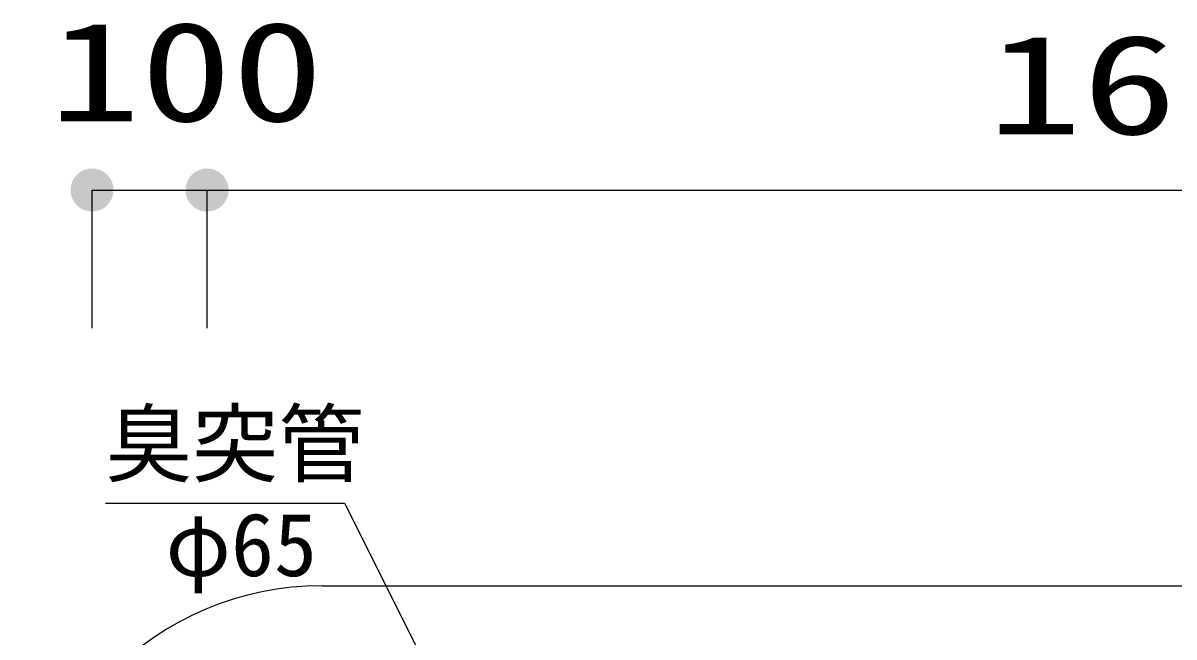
# Model space of a CAD drawing. Units: millimetres, scale not verified. Extents: x -9377 to 7942, y -6674 to 5404.
# Drawn here: x -5833 to -4832, y 1414 to 1948 of the extents above; entities that cross this region are included whole.
import ezdxf
from ezdxf.enums import TextEntityAlignment as Align

# ---------------------------------------------------------------- set-up
doc = ezdxf.new("R2010")
doc.units = ezdxf.units.MM
doc.header["$LTSCALE"] = 30
for name, color, linetype, lineweight in [('0-0_KUTAI', 4, 'Continuous', 25), ('0-1_KIKI', 3, 'Continuous', 25), ('0-6_SUNPO', 7, 'Continuous', 25)]:
    doc.layers.add(name, color=color, linetype=linetype, lineweight=lineweight)
doc.styles.add('MS Gothic', font='')
doc.styles.add('ＭＳ ゴシック', font='')
doc.styles.get('MS Gothic').set_extended_font_data('MS Gothic')
doc.styles.get('ＭＳ ゴシック').set_extended_font_data('MS Gothic')

msp = doc.modelspace()

# ---------------------------------------------------------------- linework, layer by layer
at = {"layer": '0-0_KUTAI'}
msp.add_line((-5761.1, 1530.32), (-5553.52, 1530.32), dxfattribs=at)
at = {"layer": '0-1_KIKI', "color": 4}
msp.add_line((-5553.52, 1530.32), (-5337.89, 1100.96), dxfattribs=at)
at = {"layer": '0-1_KIKI'}
msp.add_line((-5572.89, 1458.57), (-4172.89, 1458.57), dxfattribs=at)
msp.add_arc((-5572.89, 1198.57), 260, 90, 180, dxfattribs=at)
at = {"layer": '0-6_SUNPO', "color": 4}
for p, q in [((-5772.89, 1682.63), (-5772.89, 1802.63)), ((-5772.89, 1802.63), (-5672.89, 1802.63)), ((-5672.89, 1682.63), (-5672.89, 1802.63)), ((-5672.89, 1682.63), (-5672.89, 1802.63)), ((-5672.89, 1802.63), (-4072.89, 1802.63))]:
    msp.add_line(p, q, dxfattribs=at)
at = {"layer": '0-6_SUNPO'}
for points in [[(-5772.89, 1821.38), (-5772.89, 1802.63), (-5776.55, 1821.02)], [(-5769.24, 1821.02), (-5772.89, 1802.63), (-5772.89, 1821.38)], [(-5672.89, 1821.38), (-5672.89, 1802.63), (-5676.55, 1821.02)], [(-5672.89, 1821.38), (-5672.89, 1802.63), (-5676.55, 1821.02)], [(-5669.24, 1821.02), (-5672.89, 1802.63), (-5672.89, 1821.38)], [(-5669.24, 1821.02), (-5672.89, 1802.63), (-5672.89, 1821.38)], [(-5788.48, 1813.05), (-5772.89, 1802.63), (-5790.22, 1809.81)], [(-5786.15, 1815.89), (-5772.89, 1802.63), (-5788.48, 1813.05)], [(-5783.31, 1818.22), (-5772.89, 1802.63), (-5786.15, 1815.89)], [(-5780.07, 1819.95), (-5772.89, 1802.63), (-5783.31, 1818.22)], [(-5776.55, 1821.02), (-5772.89, 1802.63), (-5780.07, 1819.95)], [(-5765.72, 1819.95), (-5772.89, 1802.63), (-5769.24, 1821.02)], [(-5762.48, 1818.22), (-5772.89, 1802.63), (-5765.72, 1819.95)], [(-5759.64, 1815.89), (-5772.89, 1802.63), (-5762.48, 1818.22)], [(-5757.3, 1813.05), (-5772.89, 1802.63), (-5759.64, 1815.89)], [(-5755.57, 1809.81), (-5772.89, 1802.63), (-5757.3, 1813.05)], [(-5688.48, 1813.05), (-5672.89, 1802.63), (-5690.22, 1809.81)], [(-5688.48, 1813.05), (-5672.89, 1802.63), (-5690.22, 1809.81)], [(-5686.15, 1815.89), (-5672.89, 1802.63), (-5688.48, 1813.05)], [(-5686.15, 1815.89), (-5672.89, 1802.63), (-5688.48, 1813.05)], [(-5683.31, 1818.22), (-5672.89, 1802.63), (-5686.15, 1815.89)], [(-5683.31, 1818.22), (-5672.89, 1802.63), (-5686.15, 1815.89)], [(-5680.07, 1819.95), (-5672.89, 1802.63), (-5683.31, 1818.22)], [(-5680.07, 1819.95), (-5672.89, 1802.63), (-5683.31, 1818.22)], [(-5676.55, 1821.02), (-5672.89, 1802.63), (-5680.07, 1819.95)], [(-5676.55, 1821.02), (-5672.89, 1802.63), (-5680.07, 1819.95)], [(-5665.72, 1819.95), (-5672.89, 1802.63), (-5669.24, 1821.02)], [(-5665.72, 1819.95), (-5672.89, 1802.63), (-5669.24, 1821.02)], [(-5662.48, 1818.22), (-5672.89, 1802.63), (-5665.72, 1819.95)], [(-5662.48, 1818.22), (-5672.89, 1802.63), (-5665.72, 1819.95)], [(-5659.64, 1815.89), (-5672.89, 1802.63), (-5662.48, 1818.22)], [(-5659.64, 1815.89), (-5672.89, 1802.63), (-5662.48, 1818.22)], [(-5657.3, 1813.05), (-5672.89, 1802.63), (-5659.64, 1815.89)], [(-5657.3, 1813.05), (-5672.89, 1802.63), (-5659.64, 1815.89)], [(-5655.57, 1809.81), (-5672.89, 1802.63), (-5657.3, 1813.05)], [(-5655.57, 1809.81), (-5672.89, 1802.63), (-5657.3, 1813.05)], [(-5791.28, 1806.29), (-5772.89, 1802.63), (-5791.64, 1802.63)], [(-5791.64, 1802.63), (-5772.89, 1802.63), (-5791.28, 1798.97)], [(-5790.22, 1809.81), (-5772.89, 1802.63), (-5791.28, 1806.29)], [(-5791.28, 1798.97), (-5772.89, 1802.63), (-5790.22, 1795.45)], [(-5790.22, 1795.45), (-5772.89, 1802.63), (-5788.48, 1792.21)], [(-5788.48, 1792.21), (-5772.89, 1802.63), (-5786.15, 1789.37)], [(-5786.15, 1789.37), (-5772.89, 1802.63), (-5783.31, 1787.04)], [(-5783.31, 1787.04), (-5772.89, 1802.63), (-5780.07, 1785.31)], [(-5780.07, 1785.31), (-5772.89, 1802.63), (-5776.55, 1784.24)], [(-5776.55, 1784.24), (-5772.89, 1802.63), (-5772.89, 1783.88)], [(-5754.5, 1806.29), (-5772.89, 1802.63), (-5755.57, 1809.81)], [(-5754.14, 1802.63), (-5772.89, 1802.63), (-5754.5, 1806.29)], [(-5772.89, 1783.88), (-5772.89, 1802.63), (-5769.24, 1784.24)], [(-5769.24, 1784.24), (-5772.89, 1802.63), (-5765.72, 1785.31)], [(-5765.72, 1785.31), (-5772.89, 1802.63), (-5762.48, 1787.04)], [(-5762.48, 1787.04), (-5772.89, 1802.63), (-5759.64, 1789.37)], [(-5759.64, 1789.37), (-5772.89, 1802.63), (-5757.3, 1792.21)], [(-5757.3, 1792.21), (-5772.89, 1802.63), (-5755.57, 1795.45)], [(-5755.57, 1795.45), (-5772.89, 1802.63), (-5754.5, 1798.97)], [(-5754.5, 1798.97), (-5772.89, 1802.63), (-5754.14, 1802.63)], [(-5691.28, 1806.29), (-5672.89, 1802.63), (-5691.64, 1802.63)], [(-5691.28, 1806.29), (-5672.89, 1802.63), (-5691.64, 1802.63)], [(-5691.64, 1802.63), (-5672.89, 1802.63), (-5691.28, 1798.97)], [(-5691.64, 1802.63), (-5672.89, 1802.63), (-5691.28, 1798.97)], [(-5690.22, 1809.81), (-5672.89, 1802.63), (-5691.28, 1806.29)], [(-5690.22, 1809.81), (-5672.89, 1802.63), (-5691.28, 1806.29)], [(-5691.28, 1798.97), (-5672.89, 1802.63), (-5690.22, 1795.45)], [(-5691.28, 1798.97), (-5672.89, 1802.63), (-5690.22, 1795.45)], [(-5690.22, 1795.45), (-5672.89, 1802.63), (-5688.48, 1792.21)], [(-5690.22, 1795.45), (-5672.89, 1802.63), (-5688.48, 1792.21)], [(-5688.48, 1792.21), (-5672.89, 1802.63), (-5686.15, 1789.37)], [(-5688.48, 1792.21), (-5672.89, 1802.63), (-5686.15, 1789.37)], [(-5686.15, 1789.37), (-5672.89, 1802.63), (-5683.31, 1787.04)], [(-5686.15, 1789.37), (-5672.89, 1802.63), (-5683.31, 1787.04)], [(-5683.31, 1787.04), (-5672.89, 1802.63), (-5680.07, 1785.31)], [(-5683.31, 1787.04), (-5672.89, 1802.63), (-5680.07, 1785.31)], [(-5680.07, 1785.31), (-5672.89, 1802.63), (-5676.55, 1784.24)], [(-5680.07, 1785.31), (-5672.89, 1802.63), (-5676.55, 1784.24)], [(-5676.55, 1784.24), (-5672.89, 1802.63), (-5672.89, 1783.88)], [(-5676.55, 1784.24), (-5672.89, 1802.63), (-5672.89, 1783.88)], [(-5654.5, 1806.29), (-5672.89, 1802.63), (-5655.57, 1809.81)], [(-5654.5, 1806.29), (-5672.89, 1802.63), (-5655.57, 1809.81)], [(-5654.14, 1802.63), (-5672.89, 1802.63), (-5654.5, 1806.29)], [(-5654.14, 1802.63), (-5672.89, 1802.63), (-5654.5, 1806.29)], [(-5672.89, 1783.88), (-5672.89, 1802.63), (-5669.24, 1784.24)], [(-5669.24, 1784.24), (-5672.89, 1802.63), (-5665.72, 1785.31)], [(-5665.72, 1785.31), (-5672.89, 1802.63), (-5662.48, 1787.04)], [(-5662.48, 1787.04), (-5672.89, 1802.63), (-5659.64, 1789.37)], [(-5659.64, 1789.37), (-5672.89, 1802.63), (-5657.3, 1792.21)], [(-5657.3, 1792.21), (-5672.89, 1802.63), (-5655.57, 1795.45)], [(-5655.57, 1795.45), (-5672.89, 1802.63), (-5654.5, 1798.97)], [(-5654.5, 1798.97), (-5672.89, 1802.63), (-5654.14, 1802.63)], [(-5672.89, 1783.88), (-5672.89, 1802.63), (-5669.24, 1784.24)], [(-5669.24, 1784.24), (-5672.89, 1802.63), (-5665.72, 1785.31)], [(-5665.72, 1785.31), (-5672.89, 1802.63), (-5662.48, 1787.04)], [(-5662.48, 1787.04), (-5672.89, 1802.63), (-5659.64, 1789.37)], [(-5659.64, 1789.37), (-5672.89, 1802.63), (-5657.3, 1792.21)], [(-5657.3, 1792.21), (-5672.89, 1802.63), (-5655.57, 1795.45)], [(-5655.57, 1795.45), (-5672.89, 1802.63), (-5654.5, 1798.97)], [(-5654.5, 1798.97), (-5672.89, 1802.63), (-5654.14, 1802.63)]]:
    msp.add_solid(points, dxfattribs=at)

# ---------------------------------------------------------------- texts
at = {"layer": '0-1_KIKI', "color": 4, "style": 'MS Gothic'}
for s, p in [('臭突管', (-5761.01, 1538.02)), ('φ65', (-5708.98, 1450.35))]:
    msp.add_text(s, height=54.99, dxfattribs=at).set_placement(p, align=Align.BOTTOM_LEFT)
at = {"layer": '0-6_SUNPO', "color": 3, "style": 'ＭＳ ゴシック'}
for s, width, p in [('100', 1.35, (-5810.32, 1836.38)), ('1600', 1.4, (-4994.61, 1825.13))]:
    msp.add_text(s, height=86.59, dxfattribs=dict(at, width=width)).set_placement(p, align=Align.BOTTOM_LEFT)

doc.saveas('drawing.dxf')
